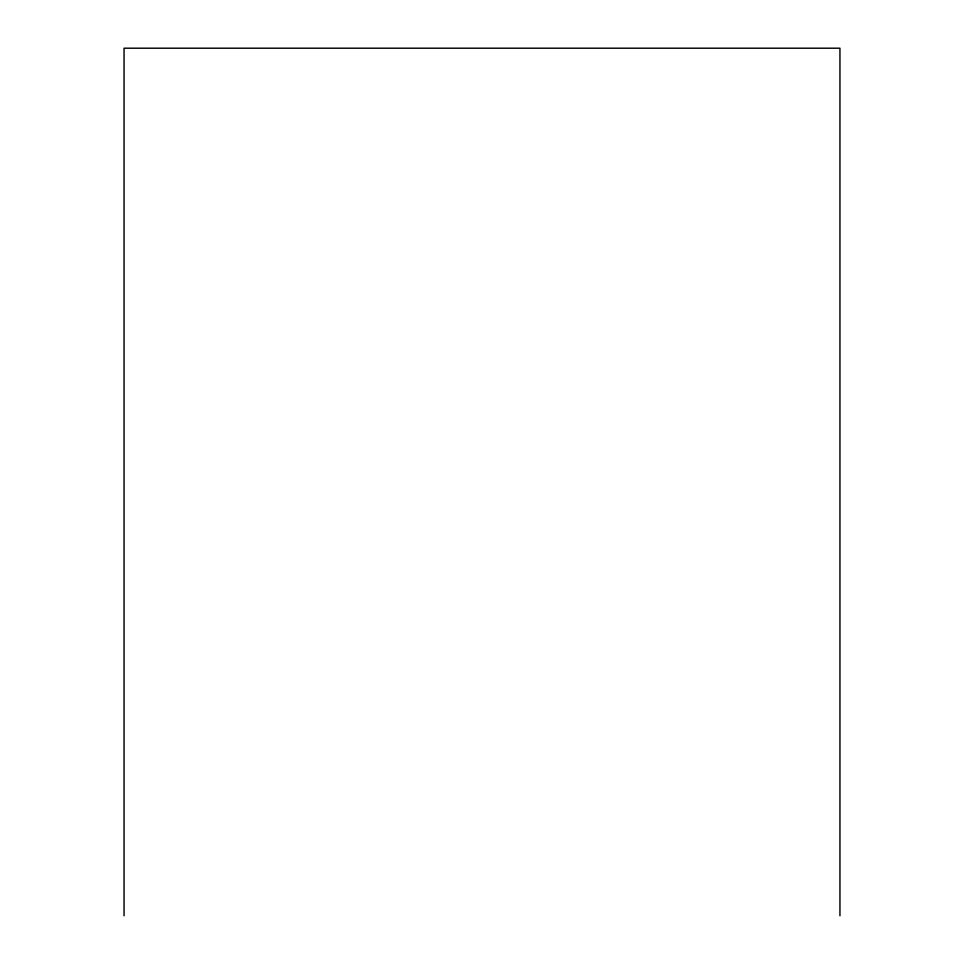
<?xml version="1.0" encoding="UTF-8"?>
<svg xmlns="http://www.w3.org/2000/svg" width="964" height="964" viewBox="0 0 964 964"><rect width="100%" height="100%" fill="white"/><g stroke="black" fill="none" stroke-linecap="round" stroke-linejoin="round"><path stroke-width="1.45" d="M839.945 915.8L839.945 48.2L124.055 48.2L124.055 915.8"/></g></svg>
